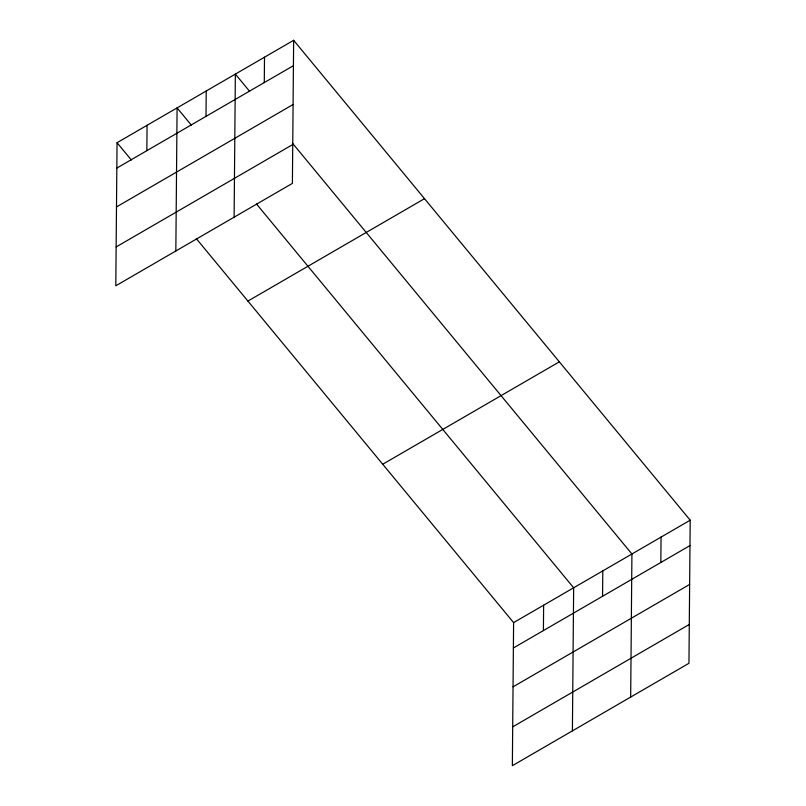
<?xml version="1.0" encoding="UTF-8"?>
<svg xmlns="http://www.w3.org/2000/svg" width="806" height="806" viewBox="0 0 806 806"><rect width="100%" height="100%" fill="white"/><g stroke="black" fill="none" stroke-linecap="round" stroke-linejoin="round"><path stroke-width="1.21" d="M117.051 142.712L115.802 285.798L292.397 183.385L293.646 40.3L117.051 142.712L131.328 159.981M146.843 150.672L147.065 125.303M175.839 250.978L177.088 107.893L191.365 125.162M206.004 116.366L206.225 90.987M234.113 217.187L235.362 74.092L249.638 91.37M264.287 82.575L264.509 57.196M196.362 238.687L513.603 622.615L512.354 765.7L688.949 663.288L690.198 520.202L293.646 40.3M543.405 630.584L543.627 605.205M572.401 730.881L573.65 587.796L256.399 203.868M602.566 596.279L602.787 570.9M630.675 697.089L631.924 554.004L292.467 143.196M660.839 562.477L661.061 537.098M116.83 168.081L293.424 65.679M116.487 206.93L293.082 104.518M116.135 246.948L292.729 144.546M247.916 301.071L424.51 198.669M382.739 464.246L559.334 361.834M513.603 622.615L690.198 520.202M513.382 647.994L689.976 545.581M513.049 686.833L689.644 584.431M512.697 726.851L689.291 624.448"/></g></svg>
